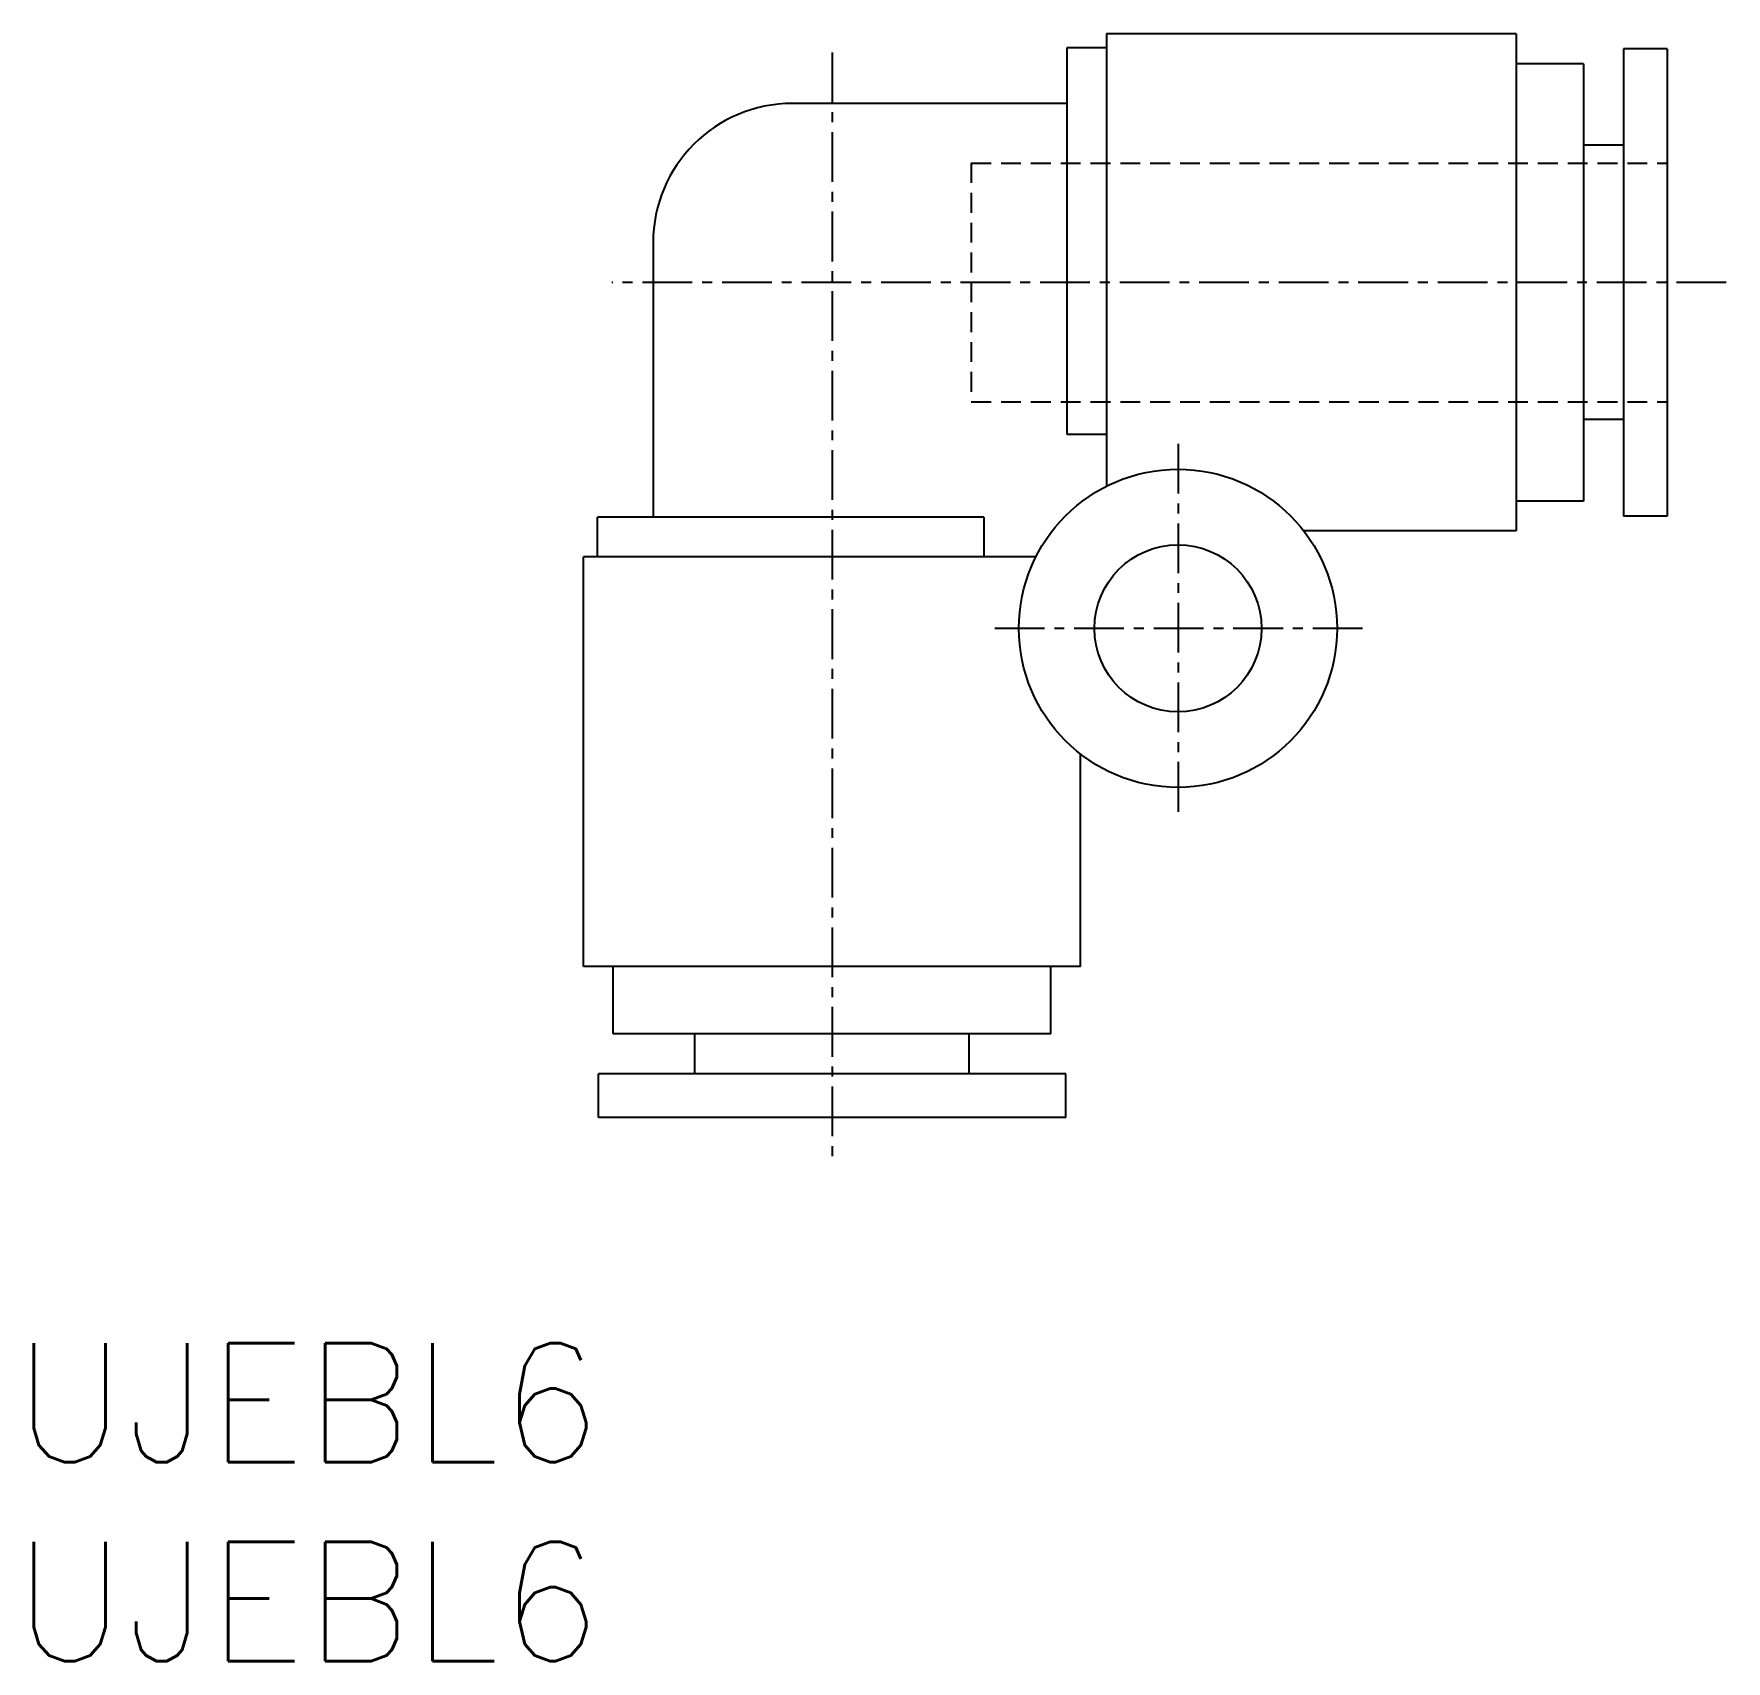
# Model space of a CAD drawing. Extents: x 0.5 to 43.1, y 0 to 40.9.
import ezdxf

# ---------------------------------------------------------------- set-up
doc = ezdxf.new("R2010")
doc.units = 0
doc.linetypes.add('CENTER', pattern=[2, 1.25, -0.25, 0.25, -0.25])
doc.linetypes.add('DASHED', pattern=[0.75, 0.5, -0.25])
doc.layers.get('0').update_dxf_attribs({"linetype": 'CONTINUOUS'})
doc.layers.add('CENTER', color=1, linetype='CENTER')
doc.styles.get("Standard").update_dxf_attribs({"font": 'txt.shx'})

# ---------------------------------------------------------------- blocks, each defined once
blk = doc.blocks.new('*U4')
at = {"color": 7, "linetype": 'CONTINUOUS'}
blk.add_text('UJEBL6', height=3, dxfattribs=at).set_placement((0, 5))
blk = doc.blocks.new('*U5')
at = {"color": 7, "linetype": 'CONTINUOUS'}
blk.add_text('UJEBL6', height=3, dxfattribs=at).set_placement((0, 0))

msp = doc.modelspace()

# ---------------------------------------------------------------- linework, layer by layer
at = {"color": 7, "linetype": 'CONTINUOUS'}
for p, q in [((37.786, 40.921), (27.486, 40.921)), ((27.486, 40.921), (27.486, 29.543)), ((37.786, 40.921), (37.786, 28.421)), ((27.486, 40.571), (26.486, 40.571)), ((26.486, 40.571), (26.486, 30.855)), ((40.486, 40.546), (40.486, 28.796)), ((41.586, 40.546), (40.486, 40.546)), ((41.586, 40.546), (41.586, 28.796)), ((39.486, 40.171), (37.786, 40.171)), ((39.486, 40.171), (39.486, 29.171)), ((26.486, 39.171), (19.586, 39.171)), ((40.486, 38.121), (39.486, 38.121)), ((16.086, 35.671), (16.086, 28.771)), ((40.486, 31.221), (39.486, 31.221)), ((26.486, 30.855), (27.486, 30.855)), ((39.486, 29.171), (37.786, 29.171)), ((14.686, 27.771), (14.686, 28.771)), ((24.402, 28.771), (14.686, 28.771)), ((24.402, 28.771), (24.402, 27.771)), ((41.586, 28.796), (40.486, 28.796)), ((37.786, 28.421), (32.448, 28.421)), ((25.714, 27.771), (14.336, 27.771)), ((14.336, 17.471), (14.336, 27.771)), ((26.836, 17.471), (26.836, 22.809)), ((26.836, 17.471), (14.336, 17.471)), ((15.086, 15.771), (15.086, 17.471)), ((26.086, 15.771), (26.086, 17.471)), ((26.086, 15.771), (15.086, 15.771)), ((17.136, 14.771), (17.136, 15.771)), ((24.036, 14.771), (24.036, 15.771)), ((26.461, 14.771), (14.711, 14.771)), ((14.711, 13.671), (14.711, 14.771)), ((26.461, 13.671), (26.461, 14.771)), ((26.461, 13.671), (14.711, 13.671))]:
    msp.add_line(p, q, dxfattribs=at)
at = {"color": 3, "linetype": 'DASHED'}
for p, q in [((24.086, 37.671), (41.586, 37.671)), ((24.086, 37.671), (24.086, 31.671)), ((24.086, 31.671), (41.586, 31.671))]:
    msp.add_line(p, q, dxfattribs=at)
at = {"color": 7, "linetype": 'CONTINUOUS'}
for radius in [4, 2.1]:
    msp.add_circle((29.286, 25.971), radius, dxfattribs=at)
msp.add_arc((19.586, 35.671), 3.5, 90, 180, dxfattribs=at)
at = {"layer": 'CENTER', "color": 1, "linetype": 'CENTER'}
for p, q in [((20.586, 40.45), (20.586, 12.583)), ((43.07, 34.671), (15.045, 34.671)), ((29.286, 30.611), (29.286, 21.331)), ((33.926, 25.971), (24.646, 25.971))]:
    msp.add_line(p, q, dxfattribs=at)

# ---------------------------------------------------------------- block references
at = {"color": 7, "linetype": 'CONTINUOUS'}
for name in ['*U4', '*U5']:
    msp.add_blockref(name, (0, 0), dxfattribs=at)

doc.saveas('drawing.dxf')
